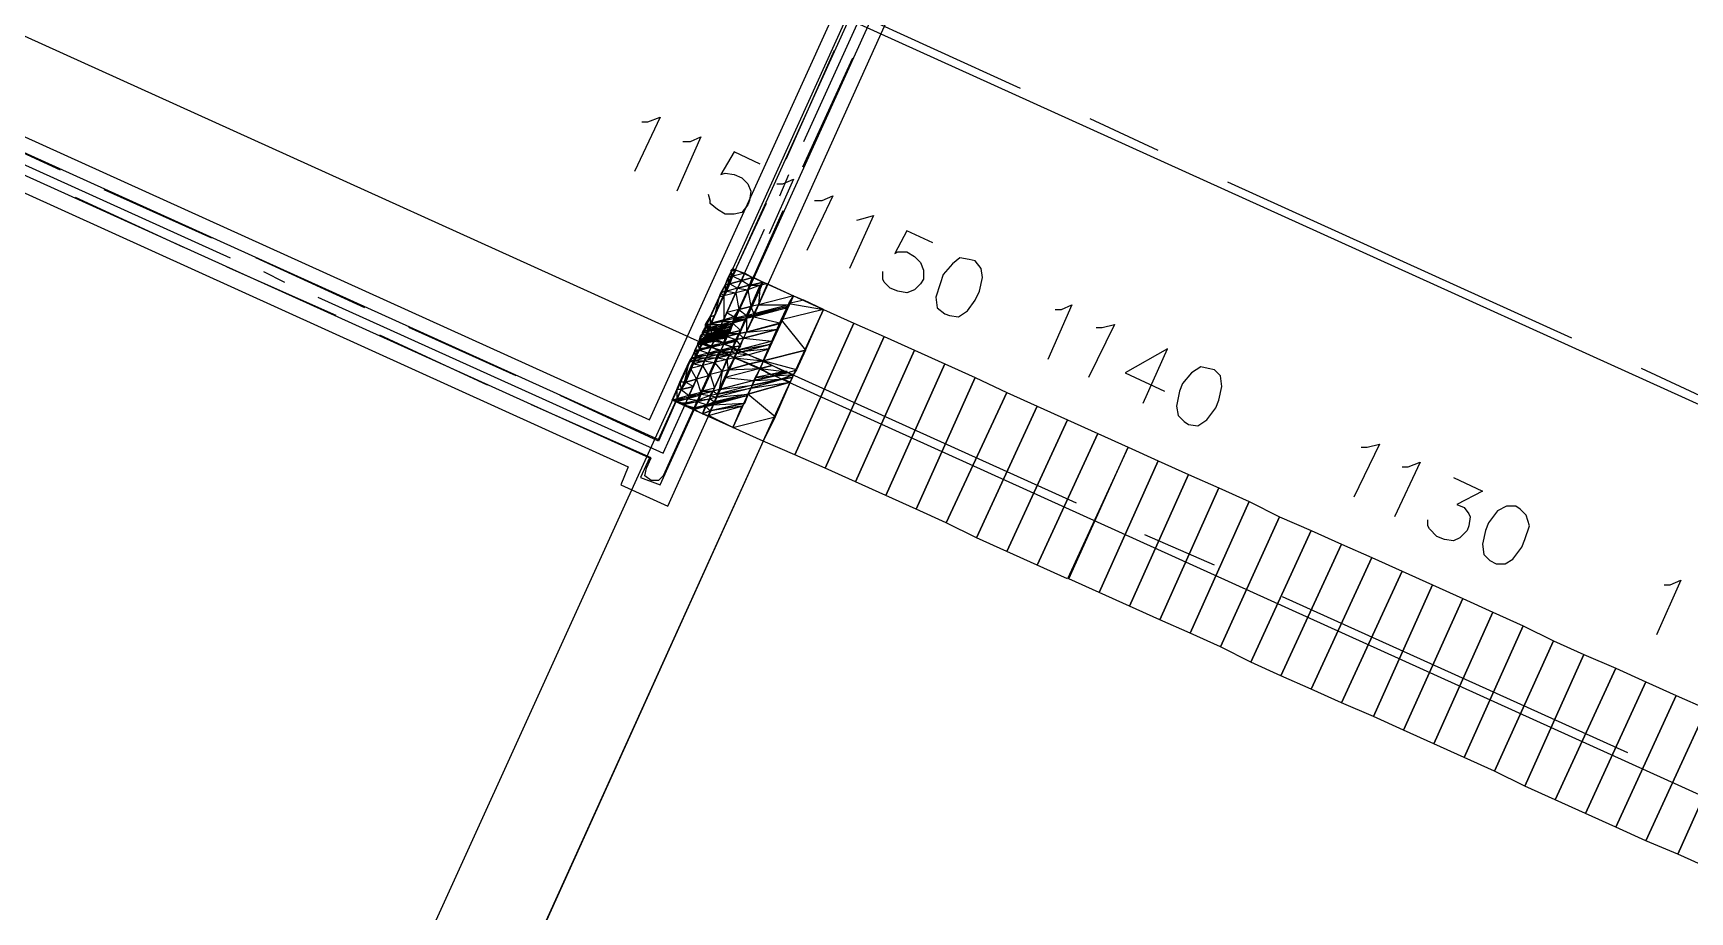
# Model space of a CAD drawing. Header units: millimetres. Extents: x 1 to 1188, y 1 to 840.
# Drawn here: x 205 to 274.5, y 624.8 to 661.6 of the extents above; entities that cross this region are included whole.
import ezdxf

# ---------------------------------------------------------------- set-up
doc = ezdxf.new("R2010")
doc.units = ezdxf.units.MM
doc.layers.add('GEOMETRY', color=7, linetype='Continuous')

msp = doc.modelspace()

# ---------------------------------------------------------------- linework, layer by layer
at = {"layer": 'GEOMETRY'}
for points in [[(46.616, 749.497), (449.588, 566.871)], [(40.203, 736.035), (457.652, 546.869)], [(258.071, 704.222), (234.322, 651.771)], [(237.306, 657.105), (241.56, 666.503), (227.083, 673.107)], [(246.388, 659.328), (231.909, 665.931)], [(238.577, 660.915), (236.544, 656.343)], [(195.016, 660.47), (213.24, 652.216)], [(239.339, 660.597), (237.243, 656.026)], [(206.128, 655.898), (201.556, 657.994)], [(230.513, 657.931), (230.766, 657.931), (231.273, 658.121), (230.194, 655.835)], [(252.166, 656.723), (249.308, 658.057)], [(232.227, 657.105), (232.544, 657.105), (232.989, 657.295), (231.972, 655.009)], [(235.465, 656.153), (234.385, 656.66), (233.814, 655.708), (234.005, 655.771), (234.385, 655.708), (234.703, 655.581), (234.957, 655.327), (235.084, 655.009), (235.02, 654.629), (234.957, 654.439), (234.703, 654.12), (234.385, 654.057), (234.005, 654.057), (233.688, 654.247), (233.369, 654.502), (233.369, 654.629), (233.306, 654.882)], [(236.164, 655.327), (236.418, 655.327), (236.863, 655.518), (235.846, 653.231)], [(236.291, 654.819), (236.671, 655.708)], [(269.502, 648.851), (255.086, 655.391)], [(211.271, 652.66), (206.764, 654.756)], [(212.478, 653.041), (207.969, 655.073)], [(235.719, 654.502), (233.623, 649.993)], [(237.752, 654.629), (238.069, 654.629), (238.514, 654.819), (237.433, 652.533)], [(236.418, 654.184), (234.385, 649.613)], [(239.529, 653.803), (239.783, 653.867), (240.228, 653.994), (239.211, 651.771)], [(231.402, 644.023), (235.656, 653.422)], [(242.704, 652.851), (241.625, 653.358), (241.117, 652.406), (241.244, 652.469), (241.625, 652.469), (241.942, 652.279), (242.196, 652.026), (242.323, 651.707), (242.323, 651.327), (242.196, 651.135), (241.942, 650.882), (241.625, 650.755), (241.244, 650.819), (240.927, 650.945), (240.672, 651.2), (240.608, 651.327), (240.608, 651.644)], [(217.685, 649.803), (213.114, 651.834)], [(218.892, 650.12), (214.319, 652.216)], [(214.638, 651.644), (215.527, 651.2)], [(235.592, 651.2), (233.052, 645.676)], [(216.923, 650.565), (231.402, 644.023)], [(247.847, 650.056), (248.102, 650.056), (248.546, 650.247), (247.53, 647.96)], [(224.035, 646.881), (219.527, 648.977)], [(225.242, 647.263), (220.733, 649.294)], [(248.736, 641.929), (233.433, 648.851)], [(248.736, 641.929), (233.433, 648.851)], [(249.563, 649.294), (249.816, 649.294), (250.323, 649.421), (249.244, 647.198)], [(232.798, 648.469), (215.78, 611.004)], [(232.798, 648.152), (231.21, 644.532), (227.083, 646.438)], [(251.531, 646.119), (252.546, 648.406), (250.769, 647.39), (252.419, 646.628)], [(233.56, 647.834), (231.402, 643.071), (231.21, 642.881), (230.893, 642.881), (230.639, 643.071), (230.703, 643.389), (230.893, 643.833), (225.877, 646.056)], [(275.28, 646.246), (272.422, 647.58)], [(236.608, 646.755), (219.59, 609.163)], [(236.608, 646.755), (219.654, 609.227)], [(248.356, 645.421), (245.816, 639.896)], [(260.675, 644.278), (260.929, 644.278), (261.436, 644.405), (260.357, 642.182)], [(262.389, 643.453), (262.643, 643.453), (263.152, 643.643), (262.071, 641.357)], [(264.548, 643.008), (265.755, 642.436), (264.676, 641.865), (264.993, 641.739), (265.183, 641.484), (265.246, 641.357), (265.183, 640.977), (265.119, 640.785), (264.802, 640.468), (264.548, 640.341), (264.167, 640.405), (263.85, 640.531), (263.532, 640.848), (263.469, 640.977), (263.469, 641.23)], [(254.515, 639.326), (251.594, 640.595)], [(254.515, 639.326), (251.594, 640.595)], [(261.119, 639.643), (258.579, 634.118)], [(273.375, 638.5), (273.629, 638.5), (274.073, 638.69), (273.057, 636.404)], [(271.851, 631.452), (257.372, 637.992)], [(271.851, 631.452), (257.372, 637.992)], [(273.882, 633.864), (271.343, 628.34)]]:
    msp.add_lwpolyline(points, dxfattribs=at)
for points in [[(231.592, 641.802), (243.339, 667.836), (241.434, 668.726), (241.053, 667.964), (75.827, 742.767), (74.938, 740.861), (76.334, 740.227), (67.064, 719.653), (65.666, 720.288), (64.777, 718.319), (104.845, 700.158), (103.83, 697.872), (105.798, 696.983), (106.814, 699.269), (160.726, 674.885), (159.646, 672.598), (161.615, 671.71), (162.694, 673.996), (229.941, 643.453), (229.623, 642.691)], [(231.273, 642.691), (242.514, 667.519), (241.752, 667.836), (241.37, 667.075), (76.207, 741.941), (75.827, 741.179), (77.223, 740.544), (67.381, 718.827), (65.983, 719.398), (65.603, 718.636), (105.734, 700.476), (104.655, 698.19), (105.481, 697.872), (106.496, 700.158), (161.552, 675.203), (160.535, 672.917), (161.297, 672.535), (162.377, 674.821), (230.83, 643.833), (230.448, 643.008)], [(241.053, 666.313), (77.985, 740.164), (68.143, 718.446), (106.814, 700.92), (161.932, 675.965), (231.21, 644.595)], [(240.164, 665.995), (78.303, 739.338), (69.031, 718.764), (230.83, 645.421)], [(234.322, 651.771), (235.592, 651.2), (233.052, 645.676), (231.782, 646.246)], [(234.258, 651.644), (234.258, 651.454), (234.131, 651.39)], [(234.322, 651.771), (234.448, 651.707), (234.258, 651.707)], [(234.448, 651.707), (234.83, 651.581), (234.322, 651.454), (234.448, 651.707), (234.258, 651.707)], [(234.258, 651.707), (234.448, 651.707), (234.258, 651.644)], [(234.448, 651.707), (234.322, 651.454), (234.258, 651.454), (234.448, 651.707), (234.258, 651.644), (234.258, 651.454)], [(234.322, 651.454), (234.448, 651.707)], [(244.228, 652.152), (243.847, 652.216), (243.53, 651.961), (243.148, 651.517), (243.021, 651.135), (242.831, 650.565), (242.894, 650.12), (243.213, 649.866), (243.403, 649.803), (243.783, 649.739), (244.165, 649.993), (244.482, 650.438), (244.672, 650.819), (244.8, 651.39), (244.735, 651.771), (244.482, 652.089)], [(235.592, 651.2), (236.863, 650.628), (234.322, 645.104), (233.052, 645.676)], [(234.005, 651.072), (234.005, 650.819), (233.814, 650.755)], [(234.131, 651.39), (234.131, 651.135), (234.005, 651.072)], [(234.131, 651.135), (234.068, 650.819), (234.005, 650.819), (234.131, 651.135), (234.005, 651.072), (234.005, 650.819)], [(234.195, 651.135), (234.131, 651.135), (234.068, 650.819)], [(234.195, 651.135), (234.513, 650.945), (234.068, 650.819)], [(234.513, 650.945), (234.957, 650.882), (234.448, 650.755), (234.513, 650.945), (234.068, 650.819), (234.448, 650.755)], [(234.258, 651.454), (234.195, 651.135), (234.131, 651.135), (234.258, 651.454), (234.131, 651.39), (234.131, 651.135)], [(234.322, 651.454), (234.703, 651.264), (234.195, 651.135), (234.322, 651.454), (234.258, 651.454), (234.195, 651.135)], [(234.195, 651.135), (234.703, 651.264)], [(234.703, 651.264), (234.195, 651.135)], [(234.703, 651.264), (234.195, 651.135), (234.513, 650.945)], [(234.83, 651.581), (234.322, 651.454), (234.703, 651.264)], [(234.703, 651.264), (235.02, 651.072), (234.513, 650.945)], [(234.513, 650.945), (235.02, 651.072)], [(235.02, 651.072), (234.513, 650.945)], [(235.02, 651.072), (234.513, 650.945), (234.957, 650.882)], [(234.83, 651.581), (235.147, 651.39), (234.703, 651.264)], [(234.703, 651.264), (235.147, 651.39)], [(235.147, 651.39), (234.703, 651.264)], [(235.147, 651.39), (235.084, 651.072), (235.02, 651.072), (235.147, 651.39), (234.703, 651.264), (235.02, 651.072)], [(235.084, 651.072), (235.465, 651.072), (234.957, 650.882)], [(234.957, 650.882), (235.02, 651.072), (234.957, 650.882), (235.02, 651.072), (235.084, 651.072)], [(235.465, 651.072), (235.402, 650.247), (235.084, 650.183), (235.465, 651.072), (234.957, 650.882), (235.084, 650.183)], [(235.21, 651.39), (235.592, 651.2), (235.084, 651.072)], [(235.21, 651.39), (235.147, 651.39), (235.084, 651.072)], [(235.084, 651.072), (235.592, 651.2)], [(235.592, 651.2), (235.084, 651.072)], [(235.592, 651.2), (235.084, 651.072), (235.465, 651.072)], [(235.782, 651.135), (236.863, 650.628), (235.402, 650.247)], [(235.782, 651.135), (235.465, 651.072), (235.402, 650.247)], [(235.592, 651.2), (235.782, 651.135), (235.465, 651.072)], [(233.751, 650.565), (233.56, 649.803), (233.369, 649.739)], [(233.941, 650.628), (233.941, 649.613), (233.433, 649.485)], [(233.941, 650.628), (233.56, 649.803)], [(233.56, 649.803), (233.941, 650.628)], [(233.941, 650.628), (233.751, 650.565), (233.56, 649.803)], [(233.814, 650.755), (233.941, 650.628), (233.751, 650.565)], [(233.814, 650.755), (234.005, 650.819)], [(234.005, 650.819), (233.814, 650.755)], [(234.005, 650.819), (233.814, 650.755), (233.941, 650.628)], [(234.068, 650.819), (234.448, 650.755), (233.941, 650.628)], [(233.941, 650.628), (234.005, 650.819), (233.941, 650.628), (234.005, 650.819), (234.068, 650.819)], [(234.448, 650.755), (233.941, 650.628), (233.941, 649.613)], [(234.448, 650.755), (234.577, 650.056), (234.068, 649.93)], [(236.863, 650.628), (238.132, 650.056), (235.592, 644.532), (234.322, 645.104)], [(234.957, 650.882), (234.448, 650.755), (234.577, 650.056)], [(234.957, 650.882), (235.084, 650.183), (234.577, 650.056), (234.957, 650.882), (234.577, 650.056)], [(234.577, 650.056), (234.957, 650.882)], [(235.402, 650.247), (236.671, 650.247), (235.21, 649.866), (235.402, 650.247), (235.084, 650.183), (235.21, 649.866)], [(236.671, 650.247), (235.21, 649.866), (236.608, 650.183)], [(236.863, 650.628), (235.402, 650.247), (236.671, 650.247)], [(236.671, 650.31), (238.132, 650.056), (236.354, 649.613)], [(236.863, 650.628), (237.306, 650.438), (236.671, 650.31)], [(237.306, 650.438), (236.671, 650.31), (238.132, 650.056)], [(233.369, 649.739), (233.369, 649.421), (233.179, 649.421)], [(233.369, 649.739), (233.56, 649.803)], [(233.56, 649.803), (233.56, 649.803), (233.56, 649.803), (233.369, 649.739)], [(233.56, 649.803), (233.433, 649.485), (233.369, 649.421), (233.56, 649.803), (233.369, 649.739), (233.369, 649.421)], [(233.433, 649.485), (233.878, 649.548), (233.369, 649.421)], [(233.878, 649.548), (234.322, 649.548), (233.878, 649.421), (233.878, 649.548), (233.369, 649.421), (233.878, 649.421)], [(233.433, 649.485), (233.56, 649.803)], [(233.941, 649.613), (234.385, 649.676), (233.878, 649.548), (233.941, 649.613), (233.433, 649.485), (233.878, 649.548)], [(234.385, 649.676), (233.878, 649.548), (234.322, 649.548)], [(234.322, 649.548), (233.878, 649.421), (234.322, 649.485)], [(234.068, 649.93), (234.385, 649.739), (233.941, 649.613)], [(234.385, 649.739), (233.941, 649.613), (234.385, 649.676)], [(234.577, 650.056), (234.448, 649.739), (234.385, 649.739), (234.577, 650.056), (234.068, 649.93), (234.385, 649.739)], [(234.385, 649.613), (234.385, 649.548), (234.322, 649.548)], [(234.385, 649.548), (234.83, 649.613), (234.322, 649.485)], [(234.83, 649.613), (234.322, 649.485), (234.64, 649.168)], [(234.322, 649.485), (234.322, 649.548), (234.322, 649.485), (234.322, 649.548), (234.385, 649.548)], [(234.577, 650.056), (234.894, 649.803), (234.385, 649.676)], [(234.894, 649.803), (234.385, 649.676), (234.894, 649.739)], [(234.385, 649.676), (234.385, 649.739), (234.385, 649.676), (234.385, 649.739), (234.448, 649.739)], [(234.385, 649.676), (234.894, 649.739), (234.385, 649.613)], [(234.894, 649.739), (235.21, 649.739), (234.894, 649.676), (234.894, 649.739), (234.385, 649.613), (234.894, 649.676)], [(234.385, 649.613), (234.894, 649.676), (234.385, 649.548)], [(234.894, 649.676), (234.385, 649.548), (234.83, 649.613)], [(234.385, 649.548), (234.385, 649.613)], [(234.448, 649.739), (234.577, 650.056)], [(234.577, 650.056), (235.084, 650.183)], [(235.084, 650.183), (234.577, 650.056)], [(235.084, 650.183), (235.21, 649.866), (234.957, 649.803), (235.084, 650.183), (234.577, 650.056), (234.894, 649.803)], [(234.894, 649.676), (234.894, 649.104), (234.577, 649.041)], [(235.21, 649.803), (236.608, 650.12), (235.21, 649.739), (235.21, 649.803), (234.894, 649.739), (235.21, 649.739)], [(234.957, 649.803), (235.21, 649.803), (234.894, 649.739)], [(235.21, 649.739), (236.354, 649.485), (234.894, 649.104), (235.21, 649.739), (234.894, 649.676), (234.894, 649.104)], [(235.21, 649.866), (236.608, 650.183), (235.21, 649.803), (235.21, 649.866), (234.957, 649.803), (235.21, 649.803)], [(236.608, 650.183), (235.21, 649.803), (236.608, 650.12)], [(236.608, 650.12), (235.21, 649.739), (236.354, 649.485)], [(238.132, 650.056), (239.402, 649.485), (236.926, 643.96), (235.592, 644.532)], [(236.354, 649.613), (237.37, 648.342), (235.592, 647.897)], [(238.132, 650.056), (236.354, 649.613), (237.37, 648.342)], [(232.989, 648.977), (233.116, 648.851), (232.926, 648.786)], [(232.926, 648.786), (233.116, 648.851)], [(233.116, 648.851), (232.926, 648.786)], [(232.926, 648.786), (233.116, 648.851)], [(233.116, 648.851), (233.116, 648.851), (233.116, 648.851), (232.926, 648.786)], [(233.116, 648.786), (232.926, 648.786), (233.116, 648.786), (232.926, 648.786), (233.116, 648.851)], [(233.052, 649.041), (233.179, 648.977), (232.989, 648.977)], [(233.179, 648.977), (233.179, 648.851), (233.116, 648.851), (233.179, 648.977), (232.989, 648.977), (233.116, 648.851)], [(233.116, 649.231), (233.243, 649.168), (233.052, 649.104)], [(233.243, 649.168), (233.052, 649.104), (233.243, 649.104)], [(233.052, 649.104), (233.243, 649.104), (233.052, 649.041)], [(233.243, 649.104), (233.243, 649.041), (233.179, 648.977), (233.243, 649.104), (233.052, 649.041), (233.179, 648.977)], [(233.179, 649.294), (233.306, 649.294), (233.116, 649.231)], [(233.306, 649.294), (233.306, 649.168), (233.243, 649.168), (233.306, 649.294), (233.116, 649.231), (233.243, 649.168)], [(233.179, 648.851), (233.433, 648.914), (233.116, 648.851)], [(233.116, 648.851), (233.433, 648.914)], [(233.433, 648.914), (233.116, 648.851)], [(233.433, 648.914), (233.116, 648.851)], [(233.116, 648.851), (233.433, 648.914), (233.116, 648.786)], [(233.433, 648.851), (233.116, 648.786), (233.433, 648.851), (233.116, 648.786), (233.433, 648.914)], [(233.369, 648.851), (233.116, 648.786), (233.369, 648.851), (233.116, 648.786), (233.433, 648.851)], [(233.116, 648.786), (233.369, 648.851)], [(233.369, 648.851), (233.116, 648.786)], [(233.369, 648.851), (233.116, 648.786)], [(233.116, 648.786), (233.369, 648.851), (233.116, 648.723)], [(233.369, 648.786), (233.116, 648.723), (233.369, 648.786), (233.116, 648.723), (233.369, 648.851)], [(233.369, 649.421), (233.433, 649.485), (233.369, 649.421), (233.179, 649.421), (233.369, 649.358)], [(233.179, 649.421), (233.243, 649.358), (233.179, 649.358)], [(233.179, 649.421), (233.369, 649.358), (233.243, 649.358)], [(233.243, 649.358), (233.179, 649.358), (233.306, 649.294)], [(233.179, 649.358), (233.306, 649.294), (233.179, 649.294)], [(233.306, 649.294), (233.179, 649.294)], [(233.243, 648.977), (233.179, 648.977), (233.243, 648.977), (233.179, 648.977), (233.243, 649.041)], [(233.243, 648.977), (233.433, 649.041), (233.179, 648.977)], [(233.433, 649.041), (233.179, 648.977), (233.433, 648.977)], [(233.179, 648.977), (233.433, 648.977), (233.179, 648.914)], [(233.179, 648.914), (233.433, 648.977)], [(233.433, 648.977), (233.179, 648.914)], [(233.179, 648.914), (233.433, 648.977)], [(233.433, 648.977), (233.179, 648.914)], [(233.433, 648.977), (233.623, 648.977), (233.433, 648.914), (233.433, 648.977), (233.179, 648.914), (233.433, 648.914)], [(233.243, 648.977), (233.179, 648.977), (233.179, 648.851)], [(233.179, 648.914), (233.433, 648.914), (233.179, 648.851)], [(233.433, 648.914), (233.179, 648.851)], [(233.243, 649.358), (233.369, 649.358), (233.306, 649.294)], [(233.306, 649.168), (233.433, 649.168), (233.243, 649.104)], [(233.243, 649.104), (233.243, 649.168), (233.243, 649.104), (233.243, 649.168), (233.306, 649.168)], [(233.433, 649.168), (233.688, 649.168), (233.433, 649.041), (233.433, 649.168), (233.243, 649.104), (233.433, 649.041)], [(233.243, 649.104), (233.433, 649.041), (233.243, 649.041)], [(233.243, 649.041), (233.243, 649.104)], [(233.433, 649.041), (233.243, 649.041)], [(233.243, 649.041), (233.433, 649.041), (233.243, 648.977)], [(233.243, 648.977), (233.433, 649.041)], [(233.433, 649.041), (233.243, 648.977)], [(233.433, 649.041), (233.243, 648.977)], [(233.369, 649.294), (233.306, 649.294), (233.369, 649.294), (233.306, 649.294), (233.369, 649.358)], [(233.369, 649.358), (233.306, 649.294)], [(233.369, 649.294), (233.369, 649.231), (233.306, 649.231)], [(233.369, 649.231), (233.814, 649.294), (233.433, 649.168), (233.369, 649.231), (233.306, 649.231), (233.433, 649.168)], [(233.369, 649.294), (233.306, 649.294), (233.306, 649.168)], [(233.306, 649.231), (233.433, 649.168), (233.306, 649.168)], [(233.433, 649.168), (233.306, 649.168)], [(233.878, 649.421), (234.322, 649.485), (233.814, 649.358), (233.878, 649.421), (233.369, 649.294), (233.814, 649.358)], [(233.369, 649.421), (233.878, 649.421), (233.369, 649.294)], [(233.814, 649.358), (234.258, 649.421), (233.814, 649.294), (233.814, 649.358), (233.369, 649.231), (233.814, 649.294)], [(233.369, 649.294), (233.814, 649.358), (233.369, 649.231)], [(233.496, 648.851), (233.369, 648.851)], [(233.369, 648.851), (233.496, 648.851), (233.369, 648.786)], [(233.369, 648.786), (233.496, 648.851)], [(233.496, 648.851), (233.369, 648.786)], [(233.496, 648.786), (233.369, 648.786), (233.496, 648.786), (233.369, 648.786), (233.496, 648.851)], [(233.751, 649.231), (233.433, 649.168), (233.751, 649.231), (233.433, 649.168), (233.814, 649.294)], [(233.751, 649.231), (234.195, 649.294), (233.688, 649.168), (233.751, 649.231), (233.433, 649.168), (233.688, 649.168)], [(233.688, 649.104), (233.433, 649.041), (233.688, 649.104), (233.433, 649.041), (233.688, 649.168)], [(233.688, 649.104), (234.195, 649.168), (233.688, 649.041), (233.688, 649.104), (233.433, 649.041), (233.688, 649.041)], [(233.433, 649.041), (233.688, 649.104)], [(233.688, 649.104), (233.433, 649.041)], [(233.433, 649.041), (233.688, 649.104)], [(233.688, 649.104), (233.433, 649.041)], [(233.688, 649.041), (234.131, 649.104), (233.623, 648.977), (233.688, 649.041), (233.433, 648.977), (233.623, 648.977)], [(233.433, 649.041), (233.688, 649.041), (233.433, 648.977)], [(233.433, 648.977), (233.688, 649.041)], [(233.688, 649.041), (233.433, 648.977)], [(233.433, 648.977), (233.688, 649.041)], [(233.688, 649.041), (233.433, 648.977)], [(233.433, 648.977), (233.688, 649.041)], [(233.688, 649.041), (233.433, 648.977)], [(233.433, 648.914), (233.623, 648.977)], [(233.623, 648.977), (233.433, 648.914)], [(233.433, 648.914), (233.623, 648.977)], [(233.623, 648.977), (233.433, 648.914)], [(233.623, 648.914), (233.433, 648.914), (233.623, 648.914), (233.433, 648.914), (233.623, 648.977)], [(233.623, 648.914), (234.068, 648.977), (233.623, 648.851), (233.623, 648.914), (233.433, 648.851), (233.623, 648.851)], [(233.623, 648.914), (233.433, 648.914)], [(233.433, 648.914), (233.623, 648.914), (233.433, 648.851)], [(233.433, 648.851), (233.623, 648.914)], [(233.623, 648.914), (233.433, 648.851)], [(233.433, 648.851), (233.623, 648.914)], [(233.623, 648.914), (233.433, 648.851)], [(233.433, 648.851), (233.623, 648.914)], [(233.623, 648.914), (233.433, 648.851)], [(233.433, 648.851), (233.623, 648.851)], [(233.56, 648.851), (233.496, 648.851)], [(233.496, 648.851), (233.56, 648.851), (233.496, 648.786)], [(233.56, 648.851), (233.496, 648.786)], [(233.496, 648.786), (233.56, 648.851), (233.56, 648.786)], [(233.623, 648.851), (234.068, 648.977), (233.56, 648.851)], [(233.56, 648.851), (234.068, 648.977)], [(234.068, 648.977), (233.56, 648.851)], [(233.56, 648.851), (234.068, 648.977)], [(234.068, 648.977), (233.56, 648.851)], [(234.068, 648.977), (233.56, 648.851), (234.068, 648.914)], [(233.56, 648.851), (234.068, 648.914), (233.56, 648.786)], [(233.56, 648.786), (234.068, 648.914)], [(234.068, 648.914), (233.56, 648.786)], [(233.56, 648.786), (234.068, 648.914)], [(234.068, 648.914), (233.56, 648.786)], [(233.56, 648.786), (234.068, 648.914)], [(234.068, 648.914), (233.56, 648.786)], [(233.56, 648.786), (234.068, 648.914)], [(234.068, 648.914), (234.068, 648.914), (234.068, 648.914), (233.56, 648.786)], [(233.56, 648.786), (234.068, 648.914)], [(234.068, 648.914), (233.56, 648.786)], [(233.56, 648.786), (234.068, 648.914)], [(234.068, 648.914), (233.56, 648.786)], [(234.068, 648.914), (233.56, 648.786)], [(233.56, 648.786), (234.068, 648.914), (233.623, 648.786)], [(233.623, 648.977), (234.131, 649.104)], [(234.131, 649.104), (233.623, 648.977)], [(233.623, 648.977), (234.131, 649.104)], [(234.131, 649.104), (233.623, 648.977)], [(234.131, 649.104), (233.623, 648.977), (234.131, 649.041)], [(233.623, 648.977), (234.131, 649.041), (233.623, 648.914)], [(234.068, 649.041), (233.623, 648.914), (234.068, 649.041), (233.623, 648.914), (234.131, 649.041)], [(234.068, 649.041), (233.623, 648.914), (234.068, 648.977)], [(234.068, 648.977), (233.623, 648.851)], [(233.623, 648.786), (234.068, 648.914)], [(234.068, 648.914), (233.623, 648.786)], [(233.623, 648.786), (234.068, 648.914)], [(234.068, 648.914), (233.623, 648.786)], [(233.623, 648.786), (234.068, 648.914)], [(234.068, 648.914), (234.068, 648.914), (234.068, 648.914), (233.623, 648.786)], [(233.623, 648.786), (234.068, 648.914)], [(234.068, 648.914), (234.068, 648.914), (234.068, 648.914), (233.623, 648.786)], [(234.005, 648.851), (233.623, 648.786), (234.005, 648.851), (233.623, 648.786), (234.068, 648.914)], [(233.623, 648.786), (234.005, 648.851), (233.941, 648.659)], [(234.195, 649.294), (233.688, 649.168), (234.195, 649.231)], [(233.688, 649.168), (234.195, 649.231), (233.688, 649.104)], [(234.195, 649.231), (233.688, 649.104), (234.195, 649.168)], [(233.688, 649.041), (234.195, 649.168)], [(234.195, 649.168), (233.688, 649.041)], [(234.131, 649.168), (233.688, 649.041), (234.131, 649.168), (233.688, 649.041), (234.195, 649.168)], [(234.131, 649.168), (233.688, 649.041), (234.131, 649.104)], [(233.814, 649.294), (234.258, 649.358), (233.751, 649.231)], [(234.258, 649.358), (233.751, 649.231), (234.195, 649.294)], [(234.322, 649.485), (233.814, 649.358), (234.258, 649.421)], [(234.258, 649.421), (233.814, 649.294), (234.258, 649.358)], [(234.068, 648.914), (234.448, 648.786), (233.941, 648.659)], [(233.941, 648.659), (234.005, 648.851), (233.941, 648.659), (234.005, 648.851), (234.068, 648.914)], [(234.068, 648.914), (234.005, 648.851)], [(234.131, 649.041), (234.577, 649.041), (234.068, 648.914), (234.131, 649.041), (234.068, 648.914)], [(234.068, 648.914), (234.131, 649.041)], [(234.068, 648.914), (234.577, 649.041)], [(234.577, 649.041), (234.068, 648.914)], [(234.068, 648.914), (234.577, 649.041)], [(234.577, 649.041), (234.068, 648.914)], [(234.068, 648.914), (234.577, 649.041)], [(234.577, 649.041), (234.068, 648.914)], [(234.068, 648.914), (234.577, 649.041)], [(234.577, 649.041), (234.068, 648.914)], [(234.577, 649.041), (234.767, 648.851), (234.448, 648.786), (234.577, 649.041), (234.068, 648.914), (234.448, 648.786)], [(234.322, 649.485), (234.195, 649.104), (234.131, 649.104)], [(234.322, 649.485), (234.64, 649.168), (234.131, 649.041)], [(234.131, 649.041), (234.64, 649.168)], [(234.64, 649.168), (234.131, 649.041)], [(234.131, 649.041), (234.64, 649.168)], [(234.64, 649.168), (234.131, 649.041)], [(234.64, 649.168), (234.131, 649.041), (234.577, 649.041)], [(234.195, 649.104), (234.322, 649.485)], [(234.448, 648.786), (234.767, 648.851)], [(234.767, 648.851), (234.448, 648.786)], [(234.767, 648.851), (234.448, 648.786), (234.64, 648.532)], [(234.767, 648.851), (235.973, 648.723), (234.513, 648.342)], [(234.894, 649.104), (236.227, 649.231), (234.767, 648.851), (234.894, 649.104), (234.577, 649.041), (234.767, 648.851)], [(234.577, 649.041), (234.894, 649.104)], [(234.894, 649.104), (234.577, 649.041)], [(234.577, 649.041), (234.894, 649.104)], [(234.894, 649.104), (234.577, 649.041)], [(234.577, 649.041), (234.894, 649.104)], [(234.894, 649.104), (234.577, 649.041)], [(234.767, 648.851), (236.227, 649.231)], [(236.227, 649.231), (234.767, 648.851)], [(236.227, 649.231), (234.767, 648.851), (235.973, 648.723)], [(234.894, 649.104), (236.354, 649.485)], [(236.354, 649.485), (234.894, 649.104)], [(234.894, 649.104), (236.354, 649.485)], [(236.354, 649.485), (234.894, 649.104)], [(236.291, 649.485), (234.894, 649.104), (236.291, 649.485), (234.894, 649.104), (236.354, 649.485)], [(236.291, 649.485), (234.894, 649.104), (236.227, 649.231)], [(239.402, 649.485), (240.672, 648.914), (238.195, 643.389), (236.926, 643.96)], [(240.672, 648.914), (241.942, 648.342), (239.466, 642.818), (238.195, 643.389)], [(232.734, 648.279), (232.734, 648.025), (232.607, 648.025)], [(232.861, 648.596), (232.926, 648.342), (232.734, 648.342)], [(232.926, 648.342), (232.734, 648.342)], [(232.734, 648.342), (232.861, 648.342), (232.734, 648.279)], [(232.734, 648.279), (232.861, 648.342)], [(232.861, 648.342), (232.734, 648.279)], [(232.861, 648.342), (232.798, 648.089), (232.734, 648.025), (232.861, 648.342), (232.734, 648.279), (232.734, 648.025)], [(232.926, 648.342), (233.306, 648.215), (232.798, 648.089)], [(232.926, 648.342), (232.861, 648.342), (232.798, 648.089)], [(233.306, 648.215), (233.751, 648.279), (233.306, 648.152), (233.306, 648.215), (232.798, 648.089), (233.306, 648.152)], [(232.798, 648.089), (233.306, 648.152), (232.798, 648.025)], [(233.306, 648.152), (233.688, 648.152), (233.179, 648.025), (233.306, 648.152), (232.798, 648.025), (233.179, 648.025)], [(232.926, 648.723), (232.926, 648.659), (232.861, 648.659)], [(232.926, 648.659), (232.861, 648.659)], [(232.861, 648.659), (232.926, 648.659), (232.861, 648.596)], [(232.989, 648.659), (232.861, 648.596), (232.989, 648.659), (232.861, 648.596), (232.926, 648.659)], [(232.861, 648.596), (232.989, 648.659)], [(232.989, 648.659), (232.989, 648.659), (232.989, 648.659), (232.861, 648.596)], [(232.861, 648.596), (232.989, 648.659)], [(232.989, 648.659), (232.861, 648.596)], [(233.052, 648.659), (232.861, 648.596), (233.052, 648.659), (232.861, 648.596), (232.989, 648.659)], [(232.861, 648.596), (233.052, 648.659)], [(233.052, 648.659), (233.052, 648.659), (233.052, 648.659), (232.861, 648.596)], [(232.989, 648.659), (232.861, 648.596), (232.989, 648.659), (232.861, 648.596), (233.052, 648.659)], [(232.989, 648.596), (232.861, 648.596), (232.989, 648.596), (232.861, 648.596), (232.989, 648.659)], [(232.989, 648.596), (232.926, 648.406), (232.926, 648.342), (232.989, 648.596), (232.861, 648.596), (232.926, 648.342)], [(233.116, 648.786), (232.926, 648.786)], [(232.926, 648.786), (233.116, 648.786), (232.926, 648.723)], [(233.052, 648.786), (232.926, 648.723), (233.052, 648.786), (232.926, 648.723), (233.116, 648.786)], [(232.926, 648.723), (233.052, 648.786)], [(233.052, 648.786), (232.926, 648.723)], [(233.052, 648.723), (232.926, 648.723), (233.052, 648.723), (232.926, 648.723), (233.052, 648.786)], [(232.926, 648.659), (232.926, 648.723)], [(233.052, 648.723), (232.926, 648.723), (233.052, 648.659)], [(232.926, 648.723), (233.052, 648.659), (232.989, 648.659)], [(233.052, 648.596), (233.369, 648.469), (232.926, 648.406), (233.052, 648.596), (232.989, 648.596), (232.926, 648.406)], [(233.369, 648.469), (232.926, 648.406), (233.433, 648.469)], [(232.926, 648.406), (233.433, 648.469), (232.926, 648.342)], [(232.926, 648.342), (233.433, 648.469)], [(233.433, 648.469), (232.926, 648.342)], [(233.433, 648.469), (233.814, 648.342), (233.751, 648.342), (233.433, 648.469), (232.926, 648.342), (233.306, 648.215)], [(233.052, 648.659), (232.989, 648.659)], [(232.989, 648.659), (233.052, 648.659), (232.989, 648.596)], [(232.989, 648.596), (233.052, 648.659)], [(233.052, 648.659), (233.052, 648.659), (233.052, 648.659), (232.989, 648.596)], [(232.989, 648.596), (233.052, 648.659)], [(233.052, 648.659), (233.052, 648.659), (233.052, 648.659), (232.989, 648.596)], [(232.989, 648.596), (233.052, 648.659)], [(233.052, 648.659), (233.052, 648.659), (233.052, 648.659), (232.989, 648.596)], [(233.052, 648.596), (232.989, 648.596), (233.052, 648.596), (232.989, 648.596), (233.052, 648.659)], [(233.116, 648.786), (233.052, 648.786)], [(233.052, 648.786), (233.116, 648.786), (233.052, 648.723)], [(233.116, 648.723), (233.052, 648.723), (233.116, 648.723), (233.052, 648.723), (233.116, 648.786)], [(233.116, 648.723), (233.369, 648.786), (233.052, 648.723)], [(233.306, 648.786), (233.052, 648.723), (233.306, 648.786), (233.052, 648.723), (233.369, 648.786)], [(233.306, 648.786), (233.56, 648.786), (233.306, 648.723), (233.306, 648.786), (233.052, 648.723), (233.306, 648.723)], [(233.052, 648.723), (233.306, 648.723), (233.052, 648.659)], [(233.052, 648.659), (233.306, 648.723)], [(233.306, 648.723), (233.052, 648.659)], [(233.052, 648.659), (233.306, 648.723)], [(233.306, 648.723), (233.052, 648.659)], [(233.052, 648.659), (233.306, 648.723)], [(233.306, 648.723), (233.052, 648.659)], [(233.052, 648.659), (233.306, 648.723)], [(233.306, 648.723), (233.052, 648.659)], [(233.052, 648.659), (233.306, 648.723)], [(233.306, 648.723), (233.052, 648.659)], [(233.243, 648.723), (233.052, 648.659), (233.243, 648.723), (233.052, 648.659), (233.306, 648.723)], [(233.243, 648.659), (233.052, 648.659), (233.243, 648.659), (233.052, 648.659), (233.243, 648.723)], [(233.56, 648.723), (233.941, 648.659), (233.433, 648.532), (233.56, 648.723), (233.052, 648.659), (233.433, 648.532)], [(233.052, 648.659), (233.433, 648.532), (233.369, 648.469), (233.052, 648.659), (233.052, 648.596), (233.369, 648.469)], [(233.116, 648.723), (233.369, 648.786)], [(233.369, 648.786), (233.116, 648.723)], [(233.116, 648.723), (233.369, 648.786)], [(233.369, 648.786), (233.116, 648.723)], [(233.369, 648.786), (233.116, 648.723)], [(233.179, 648.659), (233.56, 648.723), (233.116, 648.659)], [(233.116, 648.659), (233.56, 648.723)], [(233.56, 648.723), (233.116, 648.659)], [(233.243, 648.659), (233.56, 648.786), (233.179, 648.659)], [(233.56, 648.723), (233.179, 648.659), (233.56, 648.723), (233.179, 648.659), (233.56, 648.786)], [(233.179, 648.659), (233.56, 648.723)], [(233.56, 648.723), (233.179, 648.659), (233.56, 648.723), (233.179, 648.659)], [(233.688, 648.152), (233.179, 648.025), (233.623, 648.025)], [(233.306, 648.723), (233.56, 648.786), (233.243, 648.723)], [(233.56, 648.786), (233.243, 648.723)], [(233.243, 648.723), (233.56, 648.786), (233.243, 648.659)], [(233.243, 648.659), (233.56, 648.786)], [(233.56, 648.786), (233.243, 648.659)], [(233.243, 648.659), (233.56, 648.786)], [(233.56, 648.786), (233.243, 648.659)], [(233.243, 648.659), (233.56, 648.786)], [(233.56, 648.786), (233.243, 648.659)], [(233.243, 648.659), (233.56, 648.786)], [(233.56, 648.786), (233.243, 648.659)], [(233.56, 648.786), (233.243, 648.659)], [(233.56, 648.786), (233.306, 648.786)], [(233.306, 648.723), (233.56, 648.786)], [(233.56, 648.786), (233.306, 648.723)], [(233.306, 648.723), (233.56, 648.786)], [(233.56, 648.786), (233.306, 648.723)], [(233.306, 648.723), (233.56, 648.786)], [(233.56, 648.786), (233.56, 648.786), (233.56, 648.786), (233.306, 648.723)], [(233.306, 648.723), (233.56, 648.786)], [(233.56, 648.786), (233.306, 648.723)], [(233.56, 648.786), (233.306, 648.723)], [(233.433, 648.469), (233.751, 648.342), (233.306, 648.215)], [(233.306, 648.215), (233.751, 648.342)], [(233.751, 648.342), (233.306, 648.215)], [(233.306, 648.215), (233.751, 648.342)], [(233.751, 648.342), (233.306, 648.215)], [(233.751, 648.342), (233.306, 648.215), (233.751, 648.279)], [(233.751, 648.279), (233.306, 648.152), (233.688, 648.152)], [(233.433, 648.469), (233.369, 648.469), (233.433, 648.469), (233.369, 648.469), (233.433, 648.532)], [(233.941, 648.659), (234.448, 648.786), (233.941, 648.596), (233.941, 648.659), (233.433, 648.532), (233.941, 648.596)], [(233.433, 648.532), (233.941, 648.596), (233.433, 648.469)], [(233.433, 648.469), (233.941, 648.596)], [(233.941, 648.596), (233.941, 648.596), (233.941, 648.596), (233.433, 648.469)], [(233.941, 648.596), (233.433, 648.469), (233.814, 648.342)], [(233.623, 648.786), (233.56, 648.786)], [(233.56, 648.786), (233.623, 648.786), (233.56, 648.723)], [(233.623, 648.786), (233.56, 648.723), (233.941, 648.659)], [(233.751, 648.279), (233.688, 648.025), (233.623, 648.025)], [(233.814, 648.279), (233.751, 648.279), (233.688, 648.025)], [(233.751, 648.152), (234.195, 648.152), (233.688, 648.025)], [(233.688, 648.025), (234.195, 648.152)], [(234.195, 648.152), (233.688, 648.025)], [(234.195, 648.152), (233.688, 648.025), (234.068, 647.96)], [(233.814, 648.342), (233.751, 648.342), (233.814, 648.279)], [(233.751, 648.342), (233.814, 648.279), (233.751, 648.279)], [(233.814, 648.279), (234.005, 648.215), (233.751, 648.152)], [(234.005, 648.215), (233.751, 648.152), (234.195, 648.152)], [(233.941, 648.596), (234.322, 648.469), (233.814, 648.342), (233.941, 648.596), (233.814, 648.342)], [(233.814, 648.342), (233.941, 648.596)], [(234.322, 648.469), (234.64, 648.532), (234.513, 648.342), (234.322, 648.469), (233.814, 648.342), (234.322, 648.406)], [(233.814, 648.342), (234.322, 648.469)], [(234.322, 648.469), (233.814, 648.342)], [(233.814, 648.342), (234.322, 648.469)], [(234.322, 648.469), (233.814, 648.342)], [(233.814, 648.342), (234.322, 648.406), (233.814, 648.279)], [(234.322, 648.406), (234.513, 648.342), (234.258, 648.279), (234.322, 648.406), (233.814, 648.279), (234.258, 648.279)], [(233.814, 648.279), (234.258, 648.279), (234.005, 648.215)], [(234.448, 648.786), (233.941, 648.659)], [(234.448, 648.786), (234.448, 648.723), (233.941, 648.596)], [(234.448, 648.723), (233.941, 648.596)], [(233.941, 648.596), (234.448, 648.723), (234.322, 648.469)], [(234.322, 648.469), (233.941, 648.596)], [(234.005, 648.215), (234.258, 648.279), (234.195, 648.152)], [(234.195, 648.152), (234.385, 648.025), (234.068, 647.96)], [(234.258, 648.279), (234.448, 648.215), (234.195, 648.152)], [(234.448, 648.215), (234.195, 648.152), (234.385, 648.025)], [(234.513, 648.342), (234.258, 648.279), (234.448, 648.215)], [(234.448, 648.786), (234.64, 648.532), (234.322, 648.469)], [(234.322, 648.469), (234.64, 648.532)], [(234.64, 648.532), (234.322, 648.469)], [(234.64, 648.532), (234.322, 648.469), (234.64, 648.532), (234.322, 648.469)], [(234.322, 648.469), (234.322, 648.406), (234.513, 648.342)], [(234.448, 648.215), (234.957, 648.152), (234.385, 648.025)], [(234.957, 648.152), (234.385, 648.025), (235.592, 647.897)], [(234.703, 648.279), (235.909, 648.596), (235.846, 648.406), (234.703, 648.279), (234.448, 648.215), (234.957, 648.152)], [(234.513, 648.342), (234.703, 648.279), (234.448, 648.215)], [(234.448, 648.215), (234.703, 648.279)], [(234.703, 648.279), (234.448, 648.215)], [(235.973, 648.723), (234.513, 648.342), (235.909, 648.596)], [(234.513, 648.342), (235.909, 648.596), (234.703, 648.279)], [(234.703, 648.279), (234.957, 648.152), (235.846, 648.406)], [(234.957, 648.152), (235.846, 648.406), (235.592, 647.897)], [(235.592, 647.897), (237.37, 648.342), (236.989, 647.517)], [(241.942, 648.342), (243.213, 647.77), (240.735, 642.246), (239.466, 642.818)], [(232.481, 647.834), (232.29, 647.008), (232.1, 647.008)], [(232.671, 647.897), (232.481, 647.834), (232.29, 647.008)], [(232.607, 647.707), (232.354, 647.008), (232.29, 647.008)], [(232.671, 647.77), (232.607, 647.707), (232.354, 647.008)], [(232.544, 647.58), (232.798, 647.135), (232.354, 647.008)], [(232.544, 647.96), (232.671, 647.897), (232.481, 647.834)], [(232.607, 648.025), (232.734, 648.025), (232.544, 647.96)], [(232.734, 648.025), (232.734, 647.897), (232.671, 647.897), (232.734, 648.025), (232.544, 647.96), (232.671, 647.897)], [(232.671, 647.77), (233.052, 647.707), (232.544, 647.58)], [(233.052, 647.707), (233.306, 647.263), (232.798, 647.135), (233.052, 647.707), (232.544, 647.58), (232.798, 647.135)], [(232.734, 648.025), (232.607, 648.025)], [(232.671, 647.897), (232.671, 647.77), (232.607, 647.707)], [(232.607, 647.707), (232.671, 647.77)], [(232.671, 647.77), (232.607, 647.707)], [(232.734, 647.897), (233.116, 647.897), (232.671, 647.77), (232.734, 647.897), (232.671, 647.897), (232.671, 647.77)], [(232.671, 647.77), (233.116, 647.897)], [(233.116, 647.897), (232.671, 647.77)], [(233.116, 647.897), (233.56, 647.834), (233.052, 647.707), (233.116, 647.897), (232.671, 647.77), (233.052, 647.707)], [(232.734, 648.025), (232.798, 648.089)], [(232.798, 648.089), (232.734, 648.025)], [(232.798, 648.025), (232.734, 648.025), (232.798, 648.025), (232.734, 648.025), (232.798, 648.089)], [(232.798, 648.025), (233.179, 648.025), (232.734, 647.897), (232.798, 648.025), (232.734, 648.025), (232.734, 647.897)], [(233.179, 648.025), (232.734, 647.897), (233.116, 647.897)], [(233.56, 647.834), (233.369, 647.327), (233.306, 647.263), (233.56, 647.834), (233.052, 647.707), (233.306, 647.263)], [(233.179, 648.025), (233.623, 648.025), (233.116, 647.897)], [(233.623, 648.025), (233.116, 647.897), (233.56, 647.834)], [(233.56, 647.834), (233.878, 647.453), (233.369, 647.327)], [(233.369, 647.327), (233.56, 647.834)], [(233.688, 648.025), (234.068, 647.96), (233.56, 647.834)], [(233.56, 647.834), (233.623, 648.025), (233.56, 647.834), (233.623, 648.025), (233.688, 648.025)], [(234.068, 647.96), (234.131, 647.517), (233.878, 647.453), (234.068, 647.96), (233.56, 647.834), (233.878, 647.453)], [(234.131, 647.517), (233.878, 647.453), (233.751, 646.691)], [(234.131, 647.517), (235.465, 647.58), (234.005, 647.198)], [(235.465, 647.58), (234.005, 647.198), (235.21, 647.072)], [(234.385, 648.025), (235.592, 647.897), (235.02, 647.77), (234.385, 648.025), (234.068, 647.96), (234.131, 647.517)], [(234.385, 648.025), (235.02, 647.77), (234.131, 647.517)], [(234.131, 647.517), (235.02, 647.77)], [(235.02, 647.77), (234.131, 647.517)], [(235.02, 647.77), (234.131, 647.517), (235.465, 647.58)], [(235.02, 647.77), (235.592, 647.897), (235.465, 647.58)], [(235.02, 647.77), (235.592, 647.897)], [(235.592, 647.897), (235.02, 647.77)], [(235.465, 647.58), (235.909, 647.327), (235.275, 647.198), (235.465, 647.58), (235.973, 647.707)], [(235.592, 647.897), (235.465, 647.58), (235.973, 647.707)], [(235.973, 647.707), (235.465, 647.58)], [(235.973, 647.707), (235.465, 647.58), (236.481, 647.453)], [(235.465, 647.58), (236.481, 647.453), (235.909, 647.327)], [(235.592, 647.897), (236.608, 647.39), (236.989, 647.517)], [(236.608, 647.39), (236.989, 647.517), (236.863, 647.327)], [(243.213, 647.77), (244.482, 647.198), (242.006, 641.675), (240.735, 642.246)], [(254.26, 647.58), (253.944, 647.644), (253.563, 647.39), (253.181, 646.945), (253.055, 646.628), (252.928, 645.993), (252.991, 645.611), (253.245, 645.357), (253.435, 645.231), (253.817, 645.167), (254.197, 645.421), (254.579, 645.929), (254.706, 646.246), (254.832, 646.818), (254.769, 647.263), (254.515, 647.517)], [(232.1, 647.008), (232.164, 646.691), (231.972, 646.691)], [(232.29, 647.008), (232.1, 647.008), (232.164, 646.691)], [(232.354, 647.008), (232.671, 646.818), (232.164, 646.691)], [(232.164, 646.691), (232.29, 647.008), (232.164, 646.691), (232.29, 647.008), (232.354, 647.008)], [(232.164, 646.691), (232.671, 646.818)], [(232.671, 646.818), (232.164, 646.691)], [(232.671, 646.818), (232.164, 646.691), (232.481, 646.438)], [(232.354, 647.008), (232.798, 647.135)], [(232.798, 647.135), (232.354, 647.008)], [(232.798, 647.135), (232.354, 647.008), (232.671, 646.818)], [(232.798, 647.135), (232.989, 646.564), (232.481, 646.438)], [(233.306, 647.263), (233.052, 646.628), (232.989, 646.564), (233.306, 647.263), (232.798, 647.135), (232.989, 646.564)], [(233.369, 647.327), (233.56, 646.755), (233.052, 646.628), (233.369, 647.327), (233.306, 647.263), (233.052, 646.628)], [(233.878, 647.453), (233.369, 647.327), (233.56, 646.755)], [(233.878, 647.453), (233.751, 646.691), (233.496, 646.628)], [(233.751, 646.691), (235.147, 646.881), (233.688, 646.501), (233.751, 646.691), (233.496, 646.628), (233.688, 646.501)], [(235.084, 646.755), (236.735, 647.008), (234.957, 646.501), (235.084, 646.755), (233.623, 646.373), (234.957, 646.501)], [(235.147, 646.881), (236.418, 647.135), (235.084, 646.755), (235.147, 646.881), (233.688, 646.501), (235.084, 646.755)], [(234.005, 647.198), (235.21, 647.072), (233.751, 646.691)], [(235.21, 647.072), (236.354, 647.135), (235.147, 646.881), (235.21, 647.072), (233.751, 646.691), (235.147, 646.881)], [(234.957, 646.501), (236.735, 647.008), (236.101, 645.548)], [(236.418, 647.135), (235.084, 646.755), (236.735, 647.008)], [(236.354, 647.135), (236.863, 647.327), (236.798, 647.198), (236.354, 647.135), (235.147, 646.881), (236.418, 647.135)], [(236.101, 647.263), (236.863, 647.327), (236.354, 647.135), (236.101, 647.263), (235.21, 647.072), (236.354, 647.135)], [(235.275, 647.198), (236.036, 647.263), (235.21, 647.072)], [(236.101, 647.263), (235.21, 647.072), (236.101, 647.263), (235.21, 647.072), (236.036, 647.263)], [(235.909, 647.327), (236.608, 647.453), (236.036, 647.263), (235.909, 647.327), (235.275, 647.198), (236.036, 647.263)], [(236.481, 647.453), (235.909, 647.327), (236.608, 647.453)], [(236.608, 647.453), (236.036, 647.263), (236.608, 647.39)], [(236.036, 647.263), (236.608, 647.39), (236.101, 647.263)], [(236.608, 647.39), (236.101, 647.263), (236.863, 647.327)], [(236.354, 647.135), (236.418, 647.135), (236.798, 647.198)], [(236.418, 647.135), (236.798, 647.198), (236.735, 647.008)], [(244.482, 647.198), (245.816, 646.564), (243.276, 641.103), (242.006, 641.675)], [(231.972, 646.691), (231.972, 646.31), (231.782, 646.246)], [(231.782, 646.246), (231.972, 646.31), (231.909, 646.246)], [(231.972, 646.31), (231.972, 646.246), (231.909, 646.246)], [(231.909, 646.246), (231.972, 646.246), (231.972, 646.183)], [(232.164, 646.691), (232.481, 646.438), (231.972, 646.31), (232.164, 646.691), (231.972, 646.31)], [(231.972, 646.31), (232.164, 646.691)], [(232.164, 646.691), (231.972, 646.691), (231.972, 646.31)], [(232.481, 646.438), (232.926, 646.501), (232.481, 646.373), (232.481, 646.438), (231.972, 646.31), (232.481, 646.373)], [(232.481, 646.373), (232.926, 646.438), (232.417, 646.31), (232.481, 646.373), (231.972, 646.246), (232.417, 646.31)], [(231.972, 646.31), (232.481, 646.373), (231.972, 646.246)], [(231.972, 646.246), (231.972, 646.31)], [(231.972, 646.246), (232.417, 646.31), (231.972, 646.183)], [(232.417, 646.31), (232.861, 646.246), (232.354, 646.119), (232.417, 646.31), (231.972, 646.183), (232.354, 646.119)], [(231.972, 646.183), (232.354, 646.119), (232.164, 646.119)], [(232.164, 646.119), (232.354, 646.119), (232.29, 646.056)], [(232.354, 646.119), (232.798, 646.183), (232.29, 646.056)], [(232.798, 646.183), (232.29, 646.056), (232.734, 645.929)], [(232.861, 646.246), (232.861, 646.183), (232.798, 646.183), (232.861, 646.246), (232.354, 646.119), (232.798, 646.183)], [(232.926, 646.438), (232.417, 646.31), (232.861, 646.246)], [(232.989, 646.564), (232.989, 646.501), (232.926, 646.501), (232.989, 646.564), (232.481, 646.438), (232.926, 646.501)], [(232.926, 646.501), (232.989, 646.501), (232.926, 646.438), (232.926, 646.501), (232.481, 646.373), (232.926, 646.438)], [(232.861, 646.183), (233.243, 646.056), (232.734, 645.929)], [(232.734, 645.929), (232.798, 646.183), (232.734, 645.929), (232.798, 646.183), (232.861, 646.183)], [(233.243, 646.056), (233.496, 646.119), (233.243, 645.993), (233.243, 646.056), (232.734, 645.929), (233.243, 645.993)], [(232.989, 646.501), (233.369, 646.438), (232.861, 646.246)], [(232.861, 646.246), (232.926, 646.438), (232.861, 646.246), (232.926, 646.438), (232.989, 646.501)], [(233.369, 646.438), (233.623, 646.373), (233.369, 646.31), (233.369, 646.438), (232.861, 646.246), (233.369, 646.31)], [(232.861, 646.246), (233.369, 646.31), (232.861, 646.183)], [(233.369, 646.31), (233.56, 646.183), (233.243, 646.056), (233.369, 646.31), (232.861, 646.183), (233.243, 646.056)], [(232.861, 646.183), (232.861, 646.246)], [(232.989, 646.501), (232.926, 646.501)], [(233.052, 646.628), (233.496, 646.628), (232.989, 646.501), (233.052, 646.628), (232.989, 646.564), (232.989, 646.501)], [(232.989, 646.501), (233.496, 646.628)], [(233.496, 646.628), (232.989, 646.501)], [(233.496, 646.628), (233.688, 646.501), (233.369, 646.438), (233.496, 646.628), (232.989, 646.501), (233.369, 646.438)], [(233.56, 646.755), (233.052, 646.628), (233.496, 646.628)], [(233.496, 646.056), (234.83, 646.119), (233.369, 645.802), (233.496, 646.056), (233.179, 645.993), (233.369, 645.802)], [(233.56, 646.183), (234.957, 646.438), (233.496, 646.119), (233.56, 646.183), (233.243, 646.056), (233.496, 646.119)], [(233.496, 646.119), (234.957, 646.438), (233.496, 646.056), (233.496, 646.119), (233.243, 645.993), (233.496, 646.056)], [(233.688, 646.501), (235.084, 646.755), (233.623, 646.373), (233.688, 646.501), (233.369, 646.438), (233.623, 646.373)], [(233.623, 646.373), (234.957, 646.501), (233.56, 646.183), (233.623, 646.373), (233.369, 646.31), (233.56, 646.183)], [(233.369, 645.802), (234.83, 646.119), (234.703, 645.993)], [(234.957, 646.438), (233.496, 646.119)], [(234.957, 646.438), (233.496, 646.056), (234.83, 646.119)], [(234.957, 646.501), (233.56, 646.183), (234.957, 646.438)], [(234.957, 646.501), (234.322, 645.104), (236.101, 645.548)], [(245.816, 646.564), (247.085, 645.993), (244.545, 640.468), (243.276, 641.103)], [(232.29, 646.056), (232.734, 645.929), (232.607, 645.929)], [(232.607, 645.929), (232.734, 645.929), (232.671, 645.866)], [(232.671, 645.866), (233.179, 645.993), (233.052, 645.676)], [(232.734, 645.866), (233.179, 645.993), (232.671, 645.866)], [(232.734, 645.929), (232.734, 645.866), (232.671, 645.866)], [(233.243, 645.993), (233.496, 646.056), (233.179, 645.993), (233.243, 645.993), (232.734, 645.866), (233.179, 645.993)], [(232.734, 645.929), (233.243, 645.993), (232.734, 645.866)], [(232.734, 645.866), (232.734, 645.929)], [(233.179, 645.993), (233.369, 645.802), (233.052, 645.676)], [(233.369, 645.802), (233.052, 645.676), (233.369, 645.802), (233.306, 645.611), (234.703, 645.993)], [(233.369, 645.802), (233.052, 645.676), (233.306, 645.611)], [(233.052, 645.676), (233.369, 645.802)], [(233.306, 645.611), (234.703, 645.993), (234.322, 645.104)], [(234.322, 645.104), (236.101, 645.548), (235.592, 644.532)], [(247.085, 645.993), (248.356, 645.421), (245.816, 639.896), (244.545, 640.468)], [(248.356, 645.421), (249.626, 644.85), (247.085, 639.326), (245.816, 639.896)], [(249.626, 644.85), (250.895, 644.278), (248.356, 638.754), (247.085, 639.326)], [(250.895, 644.278), (252.166, 643.706), (249.689, 638.182), (248.419, 638.754)], [(252.166, 643.706), (253.435, 643.135), (250.959, 637.61), (249.689, 638.182)], [(253.435, 643.135), (254.706, 642.564), (252.229, 637.039), (250.959, 637.61)], [(254.706, 642.564), (255.976, 641.992), (253.498, 636.468), (252.229, 637.039)], [(255.976, 641.992), (257.245, 641.357), (254.769, 635.896), (253.498, 636.468)], [(257.245, 641.357), (258.579, 640.785), (256.039, 635.26), (254.769, 635.896)], [(267.152, 641.802), (266.77, 641.802), (266.39, 641.61), (266.008, 641.103), (265.881, 640.785), (265.755, 640.214), (265.818, 639.769), (266.072, 639.516), (266.327, 639.389), (266.707, 639.389), (267.025, 639.579), (267.406, 640.088), (267.532, 640.405), (267.723, 640.977), (267.596, 641.42), (267.342, 641.675)], [(258.579, 640.785), (259.848, 640.214), (257.309, 634.69), (256.039, 635.26)], [(259.848, 640.214), (261.119, 639.643), (258.579, 634.118), (257.309, 634.69)], [(261.119, 639.643), (262.389, 639.071), (259.848, 633.546), (258.579, 634.118)], [(262.389, 639.071), (263.659, 638.5), (261.182, 632.976), (259.848, 633.546)], [(263.659, 638.5), (264.929, 637.928), (262.453, 632.404), (261.182, 632.976)], [(264.929, 637.928), (266.198, 637.356), (263.722, 631.832), (262.453, 632.404)], [(266.198, 637.356), (267.469, 636.785), (264.993, 631.26), (263.722, 631.832)], [(267.469, 636.785), (268.739, 636.151), (266.263, 630.689), (264.993, 631.26)], [(268.739, 636.151), (270.009, 635.579), (267.532, 630.054), (266.263, 630.689)], [(270.009, 635.579), (271.343, 635.007), (268.803, 629.482), (267.532, 630.054)], [(271.343, 635.007), (272.613, 634.435), (270.072, 628.91), (268.803, 629.482)], [(272.613, 634.435), (273.882, 633.864), (271.343, 628.34), (270.072, 628.91)], [(273.882, 633.864), (275.153, 633.293), (272.613, 627.768), (271.343, 628.34)], [(275.153, 633.293), (276.422, 632.721), (273.946, 627.196), (272.613, 627.768)], [(276.422, 632.721), (277.693, 632.15), (275.216, 626.626), (273.946, 627.196)]]:
    msp.add_lwpolyline(points, close=True, dxfattribs=at)

doc.saveas('drawing.dxf')
